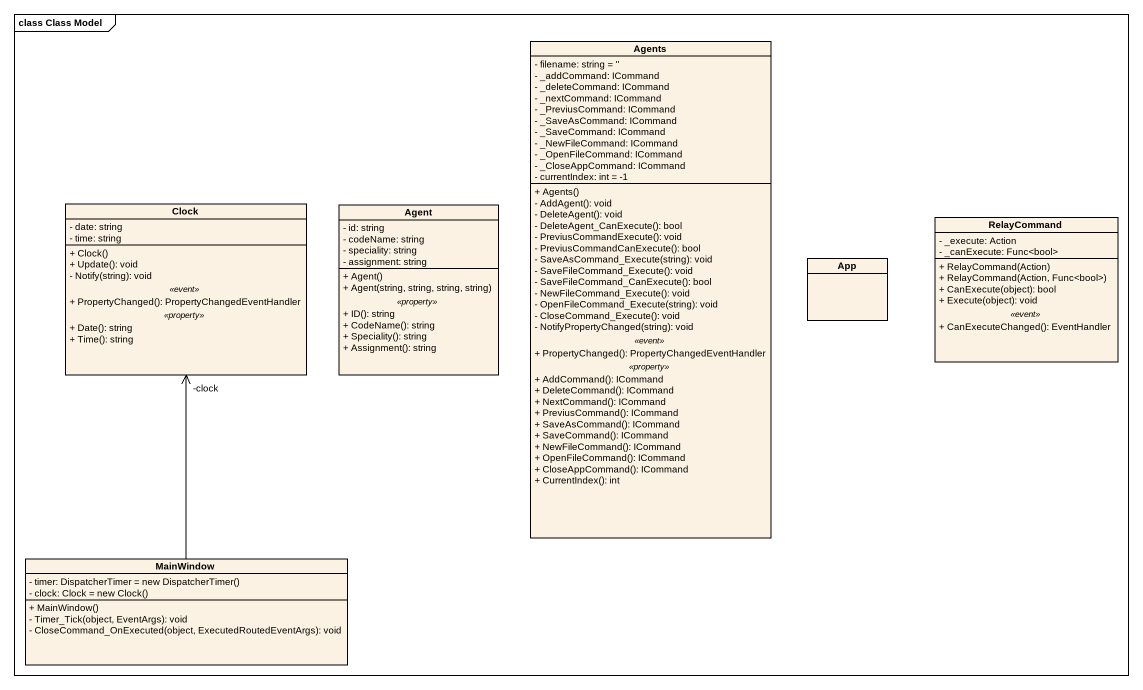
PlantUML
@startuml
mainframe class Class Model
hide circle
hide empty members
skinparam classAttributeIconSize 0
class Agents {
  - filename: string = ''
  - _addCommand: ICommand
  - _deleteCommand: ICommand
  - _nextCommand: ICommand
  - _PreviusCommand: ICommand
  - _SaveAsCommand: ICommand
  - _SaveCommand: ICommand
  - _NewFileCommand: ICommand
  - _OpenFileCommand: ICommand
  - _CloseAppCommand: ICommand
  - currentIndex: int = -1
  --
  + Agents()
  - AddAgent(): void
  - DeleteAgent(): void
  - DeleteAgent_CanExecute(): bool
  - PreviusCommandExecute(): void
  - PreviusCommandCanExecute(): bool
  - SaveAsCommand_Execute(string): void
  - SaveFileCommand_Execute(): void
  - SaveFileCommand_CanExecute(): bool
  - NewFileCommand_Execute(): void
  - OpenFileCommand_Execute(string): void
  - CloseCommand_Execute(): void
  - NotifyPropertyChanged(string): void
  .. <<event>> ..
  + PropertyChanged(): PropertyChangedEventHandler
  .. <<property>> ..
  + AddCommand(): ICommand
  + DeleteCommand(): ICommand
  + NextCommand(): ICommand
  + PreviusCommand(): ICommand
  + SaveAsCommand(): ICommand
  + SaveCommand(): ICommand
  + NewFileCommand(): ICommand
  + OpenFileCommand(): ICommand
  + CloseAppCommand(): ICommand
  + CurrentIndex(): int
}
class Clock {
  - date: string
  - time: string
  --
  + Clock()
  + Update(): void
  - Notify(string): void
  .. <<event>> ..
  + PropertyChanged(): PropertyChangedEventHandler
  .. <<property>> ..
  + Date(): string
  + Time(): string
}
class "Agent" as Agent_ {
  - id: string
  - codeName: string
  - speciality: string
  - assignment: string
  --
  + Agent()
  + Agent(string, string, string, string)
  .. <<property>> ..
  + ID(): string
  + CodeName(): string
  + Speciality(): string
  + Assignment(): string
}
class RelayCommand {
  - _execute: Action
  - _canExecute: Func<bool>
  --
  + RelayCommand(Action)
  + RelayCommand(Action, Func<bool>)
  + CanExecute(object): bool
  + Execute(object): void
  .. <<event>> ..
  + CanExecuteChanged(): EventHandler
}
class App
class MainWindow {
  {field} - timer: DispatcherTimer = new DispatcherTimer()
  {field} - clock: Clock = new Clock()
  + MainWindow()
  - Timer_Tick(object, EventArgs): void
  - CloseCommand_OnExecuted(object, ExecutedRoutedEventArgs): void
}
MainWindow -up-> "-clock" Clock
@enduml
